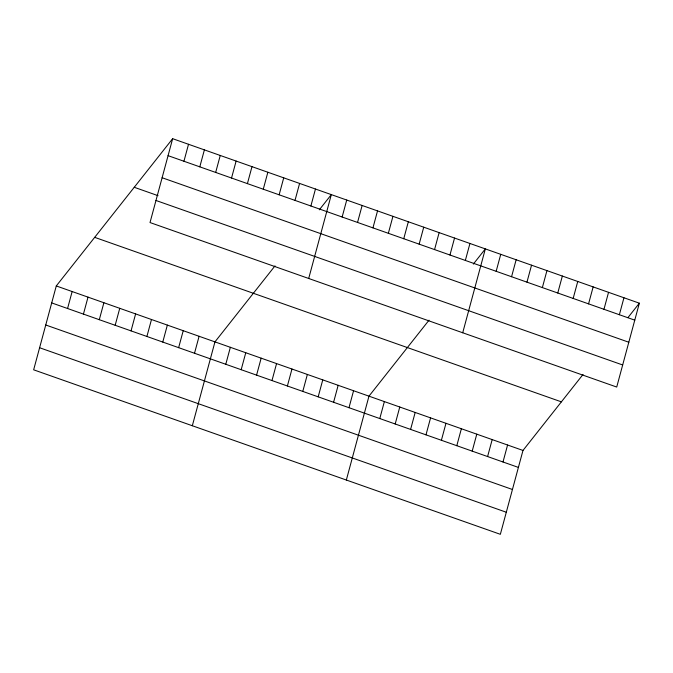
<?xml version="1.0" encoding="UTF-8"?>
<svg xmlns="http://www.w3.org/2000/svg" width="673" height="673" viewBox="0 0 673 673"><rect width="100%" height="100%" fill="white"/><g stroke="black" fill="none" stroke-linecap="round" stroke-linejoin="round"><path stroke-width="1.01" d="M172.65 138.688L150.02 222.553L616.72 387.051L639.35 303.187L172.65 138.688L56.28 285.949L33.65 369.814L500.35 534.312L522.98 450.447L583.02 374.474M67.569 308.512L72.146 291.535M83.435 314.106L88.012 297.13M99.301 319.692L103.886 302.724M115.167 325.286L119.752 308.318M131.042 330.88L135.618 313.912M183.939 161.251L188.516 144.283M146.907 336.475L151.484 319.507M199.805 166.845L204.382 149.877M162.773 342.069L167.35 325.101M215.671 172.439L220.248 155.471M178.639 347.663L183.224 330.687M231.537 178.034L236.122 161.066M194.514 353.249L199.09 336.281M247.412 183.628L251.988 166.652M192.327 425.74L214.956 341.876L274.996 265.902M263.278 189.214L267.854 172.246M225.783 364.278L230.359 347.302M279.144 194.808L283.72 177.84M241.178 369.704L245.763 352.736M295.01 200.403L299.594 183.435M256.581 375.13L261.158 358.162M310.876 205.997L315.46 189.029M271.985 380.556L276.561 363.588M308.697 278.487L331.326 194.623L319.322 209.808M287.388 385.991L291.964 369.014M342.145 217.017L346.73 200.049M302.783 391.417L307.368 374.449M357.548 222.443L362.124 205.475M318.186 396.843L322.762 379.875M372.951 227.878L377.528 210.901M333.589 402.277L338.166 385.301M388.355 233.304L392.931 216.336M348.993 407.703L353.569 390.735M403.75 238.73L408.334 221.762M346.343 480.026L368.972 396.161L429.012 320.188M419.153 244.156L423.729 227.188M379.791 418.556L384.367 401.588M434.556 249.59L439.133 232.622M395.194 423.99L399.77 407.014M449.959 255.017L454.536 238.049M410.597 429.416L415.174 412.448M465.354 260.443L469.939 243.475M425.992 434.842L430.577 417.874M462.713 332.773L485.334 248.901L473.338 264.094M441.395 440.268L445.972 423.3M496.161 271.303L500.737 254.335M456.799 445.703L461.375 428.735M511.564 276.729L516.141 259.761M472.202 451.129L476.778 434.161M526.959 282.155L531.544 265.187M487.597 456.555L492.182 439.587M542.362 287.59L546.939 270.622M503 461.989L507.577 445.013M557.766 293.016L562.342 276.048M573.169 298.442L577.745 281.474M588.564 303.876L593.149 286.9M603.967 309.302L608.543 292.334M619.37 314.728L623.947 297.76M627.951 317.614L639.35 303.187M168.065 155.656L634.774 320.155M162.109 177.739L628.818 342.237M134.247 187.287L158.046 195.675M155.976 200.478L622.676 364.976M94.683 237.35L561.383 401.848M56.28 285.949L522.98 450.447M51.703 302.917L518.403 467.415M45.747 324.992L512.447 489.49M39.606 347.739L506.306 512.237"/></g></svg>
